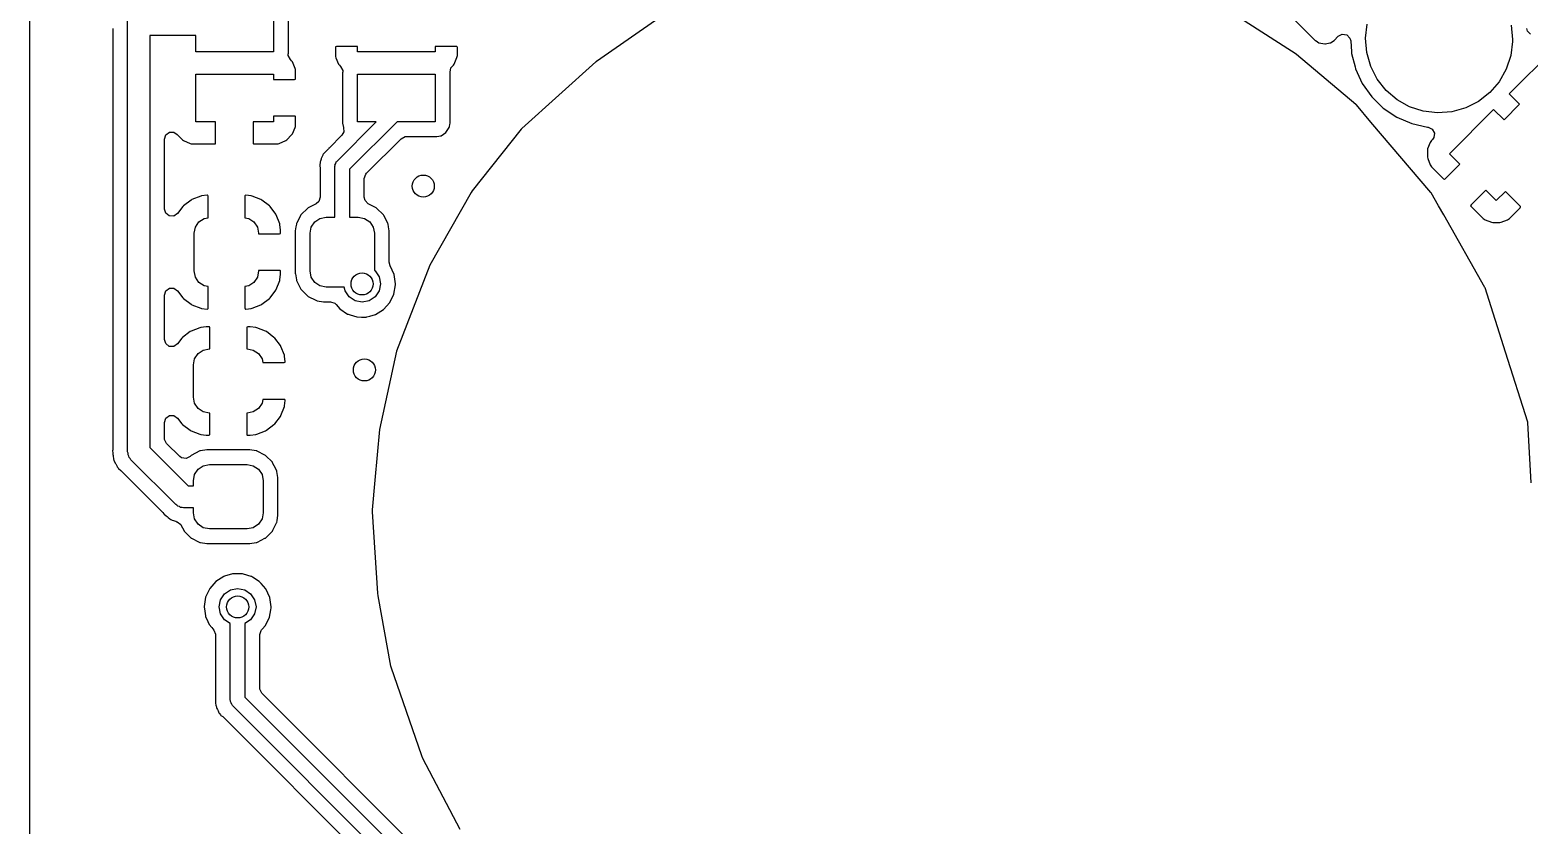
# Model space of a CAD drawing. Extents: x 0.04 to 2.01, y 0.04 to 5.04.
# Drawn here: x 0.037 to 0.841, y 1.382 to 1.808 of the extents above; entities that cross this region are included whole.
import ezdxf

# ---------------------------------------------------------------- set-up
doc = ezdxf.new("R2010")
doc.units = 0
doc.header["$MEASUREMENT"] = 0
doc.layers.add('BLACK', color=7, linetype='CONTINUOUS')

msp = doc.modelspace()

# ---------------------------------------------------------------- linework, layer by layer
at = {"layer": 'BLACK', "linetype": 'CONTINUOUS'}
for p, q in [((0.037421, 0.04722), (0.037421, 3.85916)), ((0.089715, 1.58206), (0.089715, 2.04206)), ((0.699603, 1.82862), (0.725757, 1.80247)), ((0.167874, 1.82185), (0.167874, 1.79626)), ((0.175768, 1.79548), (0.175768, 1.82263)), ((0.376482, 1.81596), (0.340723, 1.79113)), ((0.715516, 1.79512), (0.673779, 1.82195)), ((0.081821, 1.80888), (0.081821, 1.58394)), ((0.752668, 1.80358), (0.753525, 1.81122)), ((0.830655, 1.81068), (0.831405, 1.80303)), ((0.839371, 1.80747), (0.838963, 1.80889)), ((0.841075, 1.80577), (0.839371, 1.80747)), ((0.126142, 1.80515), (0.101526, 1.80515)), ((0.101526, 1.80515), (0.101526, 1.5845)), ((0.126142, 1.79626), (0.126142, 1.80515)), ((0.725757, 1.80247), (0.725916, 1.80236)), ((0.725916, 1.80236), (0.725916, 1.80236)), ((0.725916, 1.80236), (0.726165, 1.80219)), ((0.726165, 1.80219), (0.727709, 1.80116)), ((0.727709, 1.80116), (0.730789, 1.80055)), ((0.730789, 1.80055), (0.731166, 1.80062)), ((0.731166, 1.80062), (0.733493, 1.80109)), ((0.733493, 1.80109), (0.733869, 1.80116)), ((0.733869, 1.80116), (0.735821, 1.80247)), ((0.735821, 1.80247), (0.738074, 1.80472)), ((0.738074, 1.80472), (0.74022, 1.80581)), ((0.74022, 1.80581), (0.742599, 1.80544)), ((0.742599, 1.80544), (0.744303, 1.80373)), ((0.744303, 1.80373), (0.744719, 1.80222)), ((0.744719, 1.80222), (0.74511, 1.79626)), ((0.753311, 1.79592), (0.752668, 1.80358)), ((0.831389, 1.80193), (0.830426, 1.79431)), ((0.831405, 1.80303), (0.831389, 1.80193)), ((0.167874, 1.79626), (0.126142, 1.79626)), ((0.175732, 1.7953), (0.175768, 1.79548)), ((0.175762, 1.79432), (0.175732, 1.7953)), ((0.176857, 1.79217), (0.175762, 1.79432)), ((0.177522, 1.79151), (0.176857, 1.79217)), ((0.177923, 1.79093), (0.177522, 1.79151)), ((0.201063, 1.79905), (0.200945, 1.79889)), ((0.200945, 1.79889), (0.200945, 1.79462)), ((0.200945, 1.79462), (0.200959, 1.79439)), ((0.200959, 1.79439), (0.201033, 1.79377)), ((0.201033, 1.79377), (0.201186, 1.79321)), ((0.201562, 1.79921), (0.201063, 1.79905)), ((0.201186, 1.79321), (0.202707, 1.78978)), ((0.212756, 1.79921), (0.201562, 1.79921)), ((0.212756, 1.79626), (0.212756, 1.79921)), ((0.254488, 1.79626), (0.212756, 1.79626)), ((0.265975, 1.79921), (0.254488, 1.79921)), ((0.254488, 1.79921), (0.254488, 1.79626)), ((0.264548, 1.7898), (0.266063, 1.79323)), ((0.266137, 1.79909), (0.265975, 1.79921)), ((0.266063, 1.79323), (0.266215, 1.79379)), ((0.266299, 1.7986), (0.266137, 1.79909)), ((0.266215, 1.79379), (0.266286, 1.79439)), ((0.266286, 1.79439), (0.266299, 1.79462)), ((0.266299, 1.79462), (0.266299, 1.7986)), ((0.715622, 1.79506), (0.715516, 1.79512)), ((0.715516, 1.79512), (0.715516, 1.79512)), ((0.715718, 1.79497), (0.715622, 1.79506)), ((0.747499, 1.76816), (0.715718, 1.79497)), ((0.715718, 1.79497), (0.715718, 1.79497)), ((0.74511, 1.79626), (0.745153, 1.7956)), ((0.745153, 1.7956), (0.745197, 1.79543)), ((0.745197, 1.79543), (0.745197, 1.79543)), ((0.745197, 1.79543), (0.747029, 1.78822)), ((0.755429, 1.78854), (0.753311, 1.79592)), ((0.830426, 1.79431), (0.828001, 1.78702)), ((0.829617, 1.7738), (0.85328, 1.79746)), ((0.126142, 1.75886), (0.126142, 1.78445)), ((0.126142, 1.78445), (0.167874, 1.78445)), ((0.167874, 1.78445), (0.167874, 1.7815)), ((0.179444, 1.7875), (0.177923, 1.79093)), ((0.179597, 1.78694), (0.179444, 1.7875)), ((0.179671, 1.78632), (0.179597, 1.78694)), ((0.179685, 1.78609), (0.179671, 1.78632)), ((0.179685, 1.78182), (0.179685, 1.78609)), ((0.202707, 1.78978), (0.203108, 1.7892)), ((0.203108, 1.7892), (0.203773, 1.78854)), ((0.203773, 1.78854), (0.204868, 1.78639)), ((0.204898, 1.7854), (0.204862, 1.78523)), ((0.204862, 1.78523), (0.204862, 1.75808)), ((0.204868, 1.78639), (0.204898, 1.7854)), ((0.212756, 1.75886), (0.212756, 1.78445)), ((0.212756, 1.78445), (0.254488, 1.78445)), ((0.254488, 1.78445), (0.254488, 1.75886)), ((0.262347, 1.7854), (0.262862, 1.78775)), ((0.262382, 1.78523), (0.262347, 1.7854)), ((0.262382, 1.75808), (0.262382, 1.78523)), ((0.262862, 1.78775), (0.263467, 1.78853)), ((0.263467, 1.78853), (0.264148, 1.78922)), ((0.264148, 1.78922), (0.264548, 1.7898)), ((0.340531, 1.79097), (0.300885, 1.75529)), ((0.340622, 1.79106), (0.340531, 1.79097)), ((0.340531, 1.79097), (0.340531, 1.79097)), ((0.340723, 1.79113), (0.340622, 1.79106)), ((0.747029, 1.78822), (0.747291, 1.78719)), ((0.747291, 1.78719), (0.750928, 1.7793)), ((0.758941, 1.7817), (0.755429, 1.78854)), ((0.828001, 1.78702), (0.824206, 1.78034)), ((0.167874, 1.7815), (0.179068, 1.7815)), ((0.179068, 1.7815), (0.179567, 1.78166)), ((0.179567, 1.78166), (0.179685, 1.78182)), ((0.750928, 1.7793), (0.755941, 1.7722)), ((0.763714, 1.77568), (0.758941, 1.7817)), ((0.769566, 1.7707), (0.763714, 1.77568)), ((0.824206, 1.78034), (0.819185, 1.77452)), ((0.747622, 1.76806), (0.747499, 1.76816)), ((0.747499, 1.76816), (0.747499, 1.76816)), ((0.747726, 1.76793), (0.747622, 1.76806)), ((0.755543, 1.75875), (0.747726, 1.76793)), ((0.747726, 1.76793), (0.747726, 1.76793)), ((0.755941, 1.7722), (0.759194, 1.76903)), ((0.759194, 1.76903), (0.761394, 1.76689)), ((0.776273, 1.76695), (0.769566, 1.7707)), ((0.81313, 1.76979), (0.806272, 1.76632)), ((0.819185, 1.77452), (0.81313, 1.76979)), ((0.826833, 1.75988), (0.835185, 1.76823)), ((0.835185, 1.76823), (0.829617, 1.7738)), ((0.179361, 1.76181), (0.167874, 1.76181)), ((0.167874, 1.76181), (0.167874, 1.75886)), ((0.179523, 1.76169), (0.179361, 1.76181)), ((0.179685, 1.76119), (0.179523, 1.76169)), ((0.179685, 1.75722), (0.179685, 1.76119)), ((0.761394, 1.76689), (0.762163, 1.76614)), ((0.762163, 1.76614), (0.769386, 1.76132)), ((0.769386, 1.76132), (0.777367, 1.75789)), ((0.78358, 1.76458), (0.776273, 1.76695)), ((0.79121, 1.76367), (0.78358, 1.76458)), ((0.798871, 1.76426), (0.79121, 1.76367)), ((0.797602, 1.74178), (0.821265, 1.76545)), ((0.806272, 1.76632), (0.798871, 1.76426)), ((0.821265, 1.76545), (0.826833, 1.75988)), ((0.109419, 1.74954), (0.110164, 1.75183)), ((0.110164, 1.75183), (0.112112, 1.75325)), ((0.112112, 1.75325), (0.114521, 1.75325)), ((0.114521, 1.75325), (0.116189, 1.752)), ((0.116189, 1.752), (0.116239, 1.75205)), ((0.116239, 1.75205), (0.119099, 1.7492)), ((0.136713, 1.75886), (0.126142, 1.75886)), ((0.136713, 1.7471), (0.136713, 1.75886)), ((0.167874, 1.75886), (0.15685, 1.75886)), ((0.15685, 1.75886), (0.15685, 1.74766)), ((0.174934, 1.74921), (0.177534, 1.75182)), ((0.177534, 1.75182), (0.177934, 1.7524)), ((0.177934, 1.7524), (0.179449, 1.75583)), ((0.179449, 1.75583), (0.179601, 1.75639)), ((0.179601, 1.75639), (0.179672, 1.75699)), ((0.179672, 1.75699), (0.179685, 1.75722)), ((0.204501, 1.75166), (0.19775, 1.74491)), ((0.201842, 1.73784), (0.222857, 1.75886)), ((0.205535, 1.75351), (0.204501, 1.75166)), ((0.204862, 1.75808), (0.20532, 1.75578)), ((0.20532, 1.75578), (0.205361, 1.75572)), ((0.205361, 1.75572), (0.205535, 1.75351)), ((0.233993, 1.75886), (0.208563, 1.73343)), ((0.222857, 1.75886), (0.212756, 1.75886)), ((0.254488, 1.75886), (0.233993, 1.75886)), ((0.255266, 1.75096), (0.256438, 1.7512)), ((0.256438, 1.7512), (0.257192, 1.75135)), ((0.257192, 1.75135), (0.257568, 1.75142)), ((0.257192, 1.75135), (0.257192, 1.75135)), ((0.257568, 1.75142), (0.260179, 1.75317)), ((0.260179, 1.75317), (0.261924, 1.75578)), ((0.261924, 1.75578), (0.262022, 1.75627)), ((0.262022, 1.75627), (0.262245, 1.75739)), ((0.262245, 1.75739), (0.262382, 1.75808)), ((0.300521, 1.75493), (0.274223, 1.72181)), ((0.300622, 1.75506), (0.300521, 1.75493)), ((0.300885, 1.75529), (0.300622, 1.75506)), ((0.787622, 1.72106), (0.755543, 1.75875)), ((0.777367, 1.75789), (0.785839, 1.75597)), ((0.785839, 1.75597), (0.786018, 1.75596)), ((0.786018, 1.75596), (0.786187, 1.75594)), ((0.786187, 1.75594), (0.788361, 1.7549)), ((0.788361, 1.7549), (0.789511, 1.75279)), ((0.789511, 1.75279), (0.789196, 1.7504)), ((0.109419, 1.71212), (0.109419, 1.74954)), ((0.119099, 1.7492), (0.119682, 1.7488)), ((0.119682, 1.7488), (0.123109, 1.74728)), ((0.123109, 1.74728), (0.123669, 1.74713)), ((0.123669, 1.74713), (0.124275, 1.74706)), ((0.124275, 1.74706), (0.1245, 1.74705)), ((0.1245, 1.74705), (0.136548, 1.74705)), ((0.136548, 1.74705), (0.136713, 1.7471)), ((0.15685, 1.74766), (0.157013, 1.74717)), ((0.157013, 1.74717), (0.157175, 1.74705)), ((0.157175, 1.74705), (0.169513, 1.74705)), ((0.169513, 1.74705), (0.169744, 1.74706)), ((0.169744, 1.74706), (0.170368, 1.74714)), ((0.170368, 1.74714), (0.170926, 1.74729)), ((0.170926, 1.74729), (0.174351, 1.74881)), ((0.174351, 1.74881), (0.174934, 1.74921)), ((0.196025, 1.74319), (0.195482, 1.74265)), ((0.196126, 1.74329), (0.196025, 1.74319)), ((0.197205, 1.74446), (0.196126, 1.74329)), ((0.19745, 1.74472), (0.197205, 1.74446)), ((0.197627, 1.74481), (0.19745, 1.74472)), ((0.19775, 1.74491), (0.197627, 1.74481)), ((0.217598, 1.7313), (0.236121, 1.74982)), ((0.236121, 1.74982), (0.238267, 1.75092)), ((0.238267, 1.75092), (0.238877, 1.75096)), ((0.238877, 1.75096), (0.255266, 1.75096)), ((0.785917, 1.74431), (0.785788, 1.74361)), ((0.785788, 1.74361), (0.785791, 1.73993)), ((0.787263, 1.74781), (0.785917, 1.74431)), ((0.787549, 1.74831), (0.787263, 1.74781)), ((0.787938, 1.7488), (0.787549, 1.74831)), ((0.788091, 1.74898), (0.787938, 1.7488)), ((0.788435, 1.74932), (0.788091, 1.74898)), ((0.789196, 1.7504), (0.788435, 1.74932)), ((0.19269, 1.73601), (0.192605, 1.73565)), ((0.192605, 1.73565), (0.192714, 1.73484)), ((0.192795, 1.73691), (0.19269, 1.73601)), ((0.19282, 1.7374), (0.192795, 1.73715)), ((0.192795, 1.73715), (0.192795, 1.73691)), ((0.192973, 1.73778), (0.19282, 1.7374)), ((0.193208, 1.73837), (0.192973, 1.73778)), ((0.19338, 1.73892), (0.193208, 1.73837)), ((0.193434, 1.73914), (0.19338, 1.73892)), ((0.193622, 1.73994), (0.193434, 1.73914)), ((0.193826, 1.74023), (0.193622, 1.73994)), ((0.193879, 1.74031), (0.193826, 1.74023)), ((0.193826, 1.74023), (0.193826, 1.74023)), ((0.194285, 1.74107), (0.193879, 1.74031)), ((0.194319, 1.74116), (0.194285, 1.74107)), ((0.194453, 1.74149), (0.194319, 1.74116)), ((0.194319, 1.74116), (0.194319, 1.74116)), ((0.195247, 1.74235), (0.194453, 1.74149)), ((0.195382, 1.7425), (0.195247, 1.74235)), ((0.195482, 1.74265), (0.195382, 1.7425)), ((0.200689, 1.73506), (0.200787, 1.73536)), ((0.200737, 1.73567), (0.201156, 1.7365)), ((0.200787, 1.73536), (0.200737, 1.73567)), ((0.201156, 1.7365), (0.201441, 1.73737)), ((0.201441, 1.73737), (0.201698, 1.73756)), ((0.201698, 1.73756), (0.201842, 1.73784)), ((0.785791, 1.73993), (0.785922, 1.73924)), ((0.785922, 1.73924), (0.787274, 1.73574)), ((0.787274, 1.73574), (0.787561, 1.73524)), ((0.787561, 1.73524), (0.78794, 1.73476)), ((0.795048, 1.72809), (0.80317, 1.73622)), ((0.80317, 1.73622), (0.797602, 1.74178)), ((0.192714, 1.73484), (0.19276, 1.73451)), ((0.19276, 1.73451), (0.192795, 1.73398)), ((0.192795, 1.73398), (0.192795, 1.71842)), ((0.200689, 1.70776), (0.200689, 1.73506)), ((0.208563, 1.73343), (0.208563, 1.70776)), ((0.216457, 1.72854), (0.217201, 1.73084)), ((0.216457, 1.71842), (0.216457, 1.72854)), ((0.217201, 1.73084), (0.217598, 1.7313)), ((0.78794, 1.73476), (0.78809, 1.73459)), ((0.78809, 1.73459), (0.794382, 1.7283)), ((0.794382, 1.7283), (0.79485, 1.72806)), ((0.79485, 1.72806), (0.795048, 1.72809)), ((0.128856, 1.71907), (0.124133, 1.7172)), ((0.129337, 1.71919), (0.128856, 1.71907)), ((0.132302, 1.71955), (0.129337, 1.71919)), ((0.132458, 1.71956), (0.132302, 1.71955)), ((0.132613, 1.71945), (0.132458, 1.71956)), ((0.132776, 1.71895), (0.132613, 1.71945)), ((0.152579, 1.7194), (0.152461, 1.71924)), ((0.152461, 1.71924), (0.152461, 1.70751)), ((0.153007, 1.71954), (0.152579, 1.7194)), ((0.155899, 1.71919), (0.153007, 1.71954)), ((0.15638, 1.71907), (0.155899, 1.71919)), ((0.161103, 1.7172), (0.15638, 1.71907)), ((0.273622, 1.72106), (0.251622, 1.68206)), ((0.274223, 1.72181), (0.273622, 1.72106)), ((0.787713, 1.7209), (0.787622, 1.72106)), ((0.791682, 1.71391), (0.787713, 1.7209)), ((0.81709, 1.7223), (0.809174, 1.71438)), ((0.822657, 1.71673), (0.81709, 1.7223)), ((0.827529, 1.7216), (0.822657, 1.71673)), ((0.835651, 1.71348), (0.827529, 1.7216)), ((0.110116, 1.70989), (0.109419, 1.71212)), ((0.119268, 1.71351), (0.116421, 1.70976)), ((0.119641, 1.71388), (0.119268, 1.71351)), ((0.123674, 1.71694), (0.119641, 1.71388)), ((0.124133, 1.7172), (0.123674, 1.71694)), ((0.132776, 1.70751), (0.132776, 1.71895)), ((0.161562, 1.71694), (0.161103, 1.7172)), ((0.165596, 1.71388), (0.161562, 1.71694)), ((0.165968, 1.71351), (0.165596, 1.71388)), ((0.16903, 1.70948), (0.165968, 1.71351)), ((0.186191, 1.71266), (0.182494, 1.70897)), ((0.186464, 1.7128), (0.186191, 1.71266)), ((0.189292, 1.71424), (0.186464, 1.7128)), ((0.186464, 1.7128), (0.186464, 1.7128)), ((0.190667, 1.71494), (0.189292, 1.71424)), ((0.192051, 1.71613), (0.190667, 1.71494)), ((0.192795, 1.71842), (0.192051, 1.71613)), ((0.216881, 1.71665), (0.216457, 1.71842)), ((0.218585, 1.71494), (0.216881, 1.71665)), ((0.21996, 1.71424), (0.218585, 1.71494)), ((0.222788, 1.7128), (0.21996, 1.71424)), ((0.223061, 1.71266), (0.222788, 1.7128)), ((0.222788, 1.7128), (0.222788, 1.7128)), ((0.226758, 1.70897), (0.223061, 1.71266)), ((0.794499, 1.70896), (0.791682, 1.71391)), ((0.809174, 1.71438), (0.808936, 1.71391)), ((0.808936, 1.71391), (0.808967, 1.71372)), ((0.808967, 1.71372), (0.815465, 1.70722)), ((0.829848, 1.70722), (0.835444, 1.71281)), ((0.835444, 1.71281), (0.835683, 1.71328)), ((0.835683, 1.71328), (0.835651, 1.71348)), ((0.112035, 1.70843), (0.110116, 1.70989)), ((0.114443, 1.70838), (0.112035, 1.70843)), ((0.116421, 1.70976), (0.114443, 1.70838)), ((0.126049, 1.70244), (0.127916, 1.70523)), ((0.127916, 1.70523), (0.13071, 1.7071)), ((0.13071, 1.7071), (0.132776, 1.70751)), ((0.152461, 1.70751), (0.154526, 1.7071)), ((0.154526, 1.7071), (0.15732, 1.70523)), ((0.15732, 1.70523), (0.159187, 1.70244)), ((0.169288, 1.70902), (0.16903, 1.70948)), ((0.171158, 1.70429), (0.169288, 1.70902)), ((0.171281, 1.70381), (0.171158, 1.70429)), ((0.171639, 1.70085), (0.171281, 1.70381)), ((0.180072, 1.704), (0.179838, 1.70253)), ((0.18012, 1.70431), (0.180072, 1.704)), ((0.180072, 1.704), (0.180072, 1.704)), ((0.180272, 1.70461), (0.18012, 1.70431)), ((0.182355, 1.70869), (0.180272, 1.70461)), ((0.182494, 1.70897), (0.182355, 1.70869)), ((0.182355, 1.70869), (0.182355, 1.70869)), ((0.188057, 1.70244), (0.189924, 1.70523)), ((0.189924, 1.70523), (0.192718, 1.7071)), ((0.192718, 1.7071), (0.196014, 1.70776)), ((0.196014, 1.70776), (0.200689, 1.70776)), ((0.208563, 1.70776), (0.213238, 1.70776)), ((0.213238, 1.70776), (0.216534, 1.7071)), ((0.216534, 1.7071), (0.219328, 1.70523)), ((0.219328, 1.70523), (0.221195, 1.70244)), ((0.226897, 1.70869), (0.226758, 1.70897)), ((0.22898, 1.70461), (0.226897, 1.70869)), ((0.226897, 1.70869), (0.226897, 1.70869)), ((0.229132, 1.70431), (0.22898, 1.70461)), ((0.22918, 1.704), (0.229132, 1.70431)), ((0.229414, 1.70253), (0.22918, 1.704)), ((0.22918, 1.704), (0.22918, 1.704)), ((0.816622, 1.67006), (0.794499, 1.70896)), ((0.815465, 1.70722), (0.815637, 1.70707)), ((0.815637, 1.70707), (0.816131, 1.70668)), ((0.816131, 1.70668), (0.816634, 1.70639)), ((0.816634, 1.70639), (0.820132, 1.70504)), ((0.820132, 1.70504), (0.820827, 1.70492)), ((0.820827, 1.70492), (0.824508, 1.70492)), ((0.824508, 1.70492), (0.825203, 1.70505)), ((0.825203, 1.70505), (0.828698, 1.7064)), ((0.828698, 1.7064), (0.829201, 1.70669)), ((0.829201, 1.70669), (0.829679, 1.70707)), ((0.829679, 1.70707), (0.829848, 1.70722)), ((0.125394, 1.69914), (0.126049, 1.70244)), ((0.125394, 1.67897), (0.125394, 1.69914)), ((0.159187, 1.70244), (0.159843, 1.69914)), ((0.159843, 1.69914), (0.159843, 1.6989)), ((0.159843, 1.6989), (0.171036, 1.6989)), ((0.171036, 1.6989), (0.171536, 1.69906)), ((0.171536, 1.69906), (0.171654, 1.69922)), ((0.171654, 1.70061), (0.171639, 1.70085)), ((0.171654, 1.69922), (0.171654, 1.70061)), ((0.179838, 1.70253), (0.179508, 1.70044)), ((0.179508, 1.70044), (0.179508, 1.67767)), ((0.187402, 1.69914), (0.188057, 1.70244)), ((0.187402, 1.67897), (0.187402, 1.69914)), ((0.221195, 1.70244), (0.22185, 1.69914)), ((0.22185, 1.69914), (0.22185, 1.67925)), ((0.229744, 1.70044), (0.229414, 1.70253)), ((0.229744, 1.68372), (0.229744, 1.70044)), ((0.126049, 1.67567), (0.125394, 1.67897)), ((0.159843, 1.67897), (0.159187, 1.67567)), ((0.171329, 1.67921), (0.159843, 1.67921)), ((0.159843, 1.67921), (0.159843, 1.67897)), ((0.171491, 1.67909), (0.171329, 1.67921)), ((0.171654, 1.6786), (0.171491, 1.67909)), ((0.188057, 1.67567), (0.187402, 1.67897)), ((0.22185, 1.67925), (0.222216, 1.67901)), ((0.222216, 1.67901), (0.224349, 1.67581)), ((0.230325, 1.68173), (0.229744, 1.68372)), ((0.230351, 1.6817), (0.230325, 1.68173)), ((0.232454, 1.67708), (0.230351, 1.6817)), ((0.251622, 1.68206), (0.233622, 1.63606)), ((0.127916, 1.67288), (0.126049, 1.67567)), ((0.13071, 1.67101), (0.127916, 1.67288)), ((0.132776, 1.6706), (0.13071, 1.67101)), ((0.154526, 1.67101), (0.152461, 1.6706)), ((0.15732, 1.67288), (0.154526, 1.67101)), ((0.159187, 1.67567), (0.15732, 1.67288)), ((0.169288, 1.66909), (0.171158, 1.67382)), ((0.171158, 1.67382), (0.171281, 1.6743)), ((0.171281, 1.6743), (0.171639, 1.67726)), ((0.171639, 1.67726), (0.171654, 1.6775)), ((0.171654, 1.6775), (0.171654, 1.6786)), ((0.179508, 1.67767), (0.179532, 1.67752)), ((0.179532, 1.67752), (0.18006, 1.67418)), ((0.179532, 1.67752), (0.179532, 1.67752)), ((0.18006, 1.67418), (0.18012, 1.6738)), ((0.18012, 1.6738), (0.180259, 1.67353)), ((0.180259, 1.67353), (0.180259, 1.67353)), ((0.180259, 1.67353), (0.182128, 1.66986)), ((0.189924, 1.67288), (0.188057, 1.67567)), ((0.192718, 1.67101), (0.189924, 1.67288)), ((0.196014, 1.67035), (0.192718, 1.67101)), ((0.224349, 1.67581), (0.225098, 1.67205)), ((0.225098, 1.67205), (0.224349, 1.66828)), ((0.232326, 1.6666), (0.233169, 1.67161)), ((0.233175, 1.67205), (0.232454, 1.67708)), ((0.233169, 1.67161), (0.233175, 1.67205)), ((0.109419, 1.66599), (0.110164, 1.66829)), ((0.109419, 1.64227), (0.109419, 1.66599)), ((0.110164, 1.66829), (0.112112, 1.6697)), ((0.112112, 1.6697), (0.114521, 1.6697)), ((0.114521, 1.6697), (0.116421, 1.66835)), ((0.116421, 1.66835), (0.119268, 1.6646)), ((0.119268, 1.6646), (0.119641, 1.66423)), ((0.119641, 1.66423), (0.123674, 1.66117)), ((0.132776, 1.65887), (0.132776, 1.6706)), ((0.152461, 1.6706), (0.152461, 1.65916)), ((0.161562, 1.66117), (0.165596, 1.66423)), ((0.165596, 1.66423), (0.165968, 1.6646)), ((0.165968, 1.6646), (0.16903, 1.66863)), ((0.16903, 1.66863), (0.169288, 1.66909)), ((0.182128, 1.66986), (0.182494, 1.66914)), ((0.182494, 1.66914), (0.186191, 1.66545)), ((0.186191, 1.66545), (0.186464, 1.66531)), ((0.186464, 1.66531), (0.186464, 1.66531)), ((0.186464, 1.66531), (0.190442, 1.66328)), ((0.190442, 1.66328), (0.19085, 1.66307)), ((0.19085, 1.66307), (0.191152, 1.66302)), ((0.191152, 1.66302), (0.191153, 1.66302)), ((0.191153, 1.66302), (0.194563, 1.66248)), ((0.20575, 1.67035), (0.196014, 1.67035)), ((0.206163, 1.66828), (0.20575, 1.67035)), ((0.208296, 1.66509), (0.206163, 1.66828)), ((0.211489, 1.66295), (0.208296, 1.66509)), ((0.215256, 1.6622), (0.211489, 1.66295)), ((0.219022, 1.66295), (0.215256, 1.6622)), ((0.222216, 1.66509), (0.219022, 1.66295)), ((0.224349, 1.66828), (0.222216, 1.66509)), ((0.230111, 1.66203), (0.232326, 1.6666)), ((0.816684, 1.66986), (0.816622, 1.67006)), ((0.827663, 1.63549), (0.816684, 1.66986)), ((0.816684, 1.66986), (0.816684, 1.66986)), ((0.123674, 1.66117), (0.124133, 1.66091)), ((0.124133, 1.66091), (0.128856, 1.65904)), ((0.128856, 1.65904), (0.129337, 1.65892)), ((0.129337, 1.65892), (0.132229, 1.65857)), ((0.132229, 1.65857), (0.132658, 1.65871)), ((0.132658, 1.65871), (0.132776, 1.65887)), ((0.152461, 1.65916), (0.152623, 1.65866)), ((0.152623, 1.65866), (0.152779, 1.65855)), ((0.152779, 1.65855), (0.152934, 1.65856)), ((0.152934, 1.65856), (0.155899, 1.65892)), ((0.155899, 1.65892), (0.15638, 1.65904)), ((0.15638, 1.65904), (0.161103, 1.66091)), ((0.161103, 1.66091), (0.161562, 1.66117)), ((0.194563, 1.66248), (0.194563, 1.66248)), ((0.194563, 1.66248), (0.194715, 1.66246)), ((0.194715, 1.66246), (0.198327, 1.66246)), ((0.198327, 1.66246), (0.200618, 1.66172)), ((0.200618, 1.66172), (0.201311, 1.66107)), ((0.201311, 1.66107), (0.203313, 1.65869)), ((0.203313, 1.65869), (0.207542, 1.65587)), ((0.207542, 1.65587), (0.207807, 1.65579)), ((0.207807, 1.65579), (0.207807, 1.65579)), ((0.207807, 1.65579), (0.20885, 1.65547)), ((0.20885, 1.65547), (0.212391, 1.65436)), ((0.219383, 1.65479), (0.222372, 1.6556)), ((0.222372, 1.6556), (0.226702, 1.65826)), ((0.226702, 1.65826), (0.22695, 1.65854)), ((0.22695, 1.65854), (0.229925, 1.66182)), ((0.229925, 1.66182), (0.230111, 1.66203)), ((0.229925, 1.66182), (0.229925, 1.66182)), ((0.128383, 1.6486), (0.12366, 1.64673)), ((0.128864, 1.64872), (0.128383, 1.6486)), ((0.13183, 1.64908), (0.128864, 1.64872)), ((0.132065, 1.64909), (0.13183, 1.64908)), ((0.133455, 1.64909), (0.132065, 1.64909)), ((0.133617, 1.64898), (0.133455, 1.64909)), ((0.13378, 1.64848), (0.133617, 1.64898)), ((0.13378, 1.63728), (0.13378, 1.64848)), ((0.153582, 1.64893), (0.153465, 1.64877)), ((0.153465, 1.64877), (0.153465, 1.63728)), ((0.154082, 1.64909), (0.153582, 1.64893)), ((0.15518, 1.64909), (0.154082, 1.64909)), ((0.155414, 1.64908), (0.15518, 1.64909)), ((0.15838, 1.64872), (0.155414, 1.64908)), ((0.158861, 1.6486), (0.15838, 1.64872)), ((0.163584, 1.64673), (0.158861, 1.6486)), ((0.212391, 1.65436), (0.214931, 1.65431)), ((0.214931, 1.65431), (0.217193, 1.65427)), ((0.217193, 1.65427), (0.217193, 1.65427)), ((0.217193, 1.65427), (0.217471, 1.65427)), ((0.217471, 1.65427), (0.217739, 1.65434)), ((0.217739, 1.65434), (0.219383, 1.65479)), ((0.217739, 1.65434), (0.217739, 1.65434)), ((0.110116, 1.64004), (0.109419, 1.64227)), ((0.112035, 1.63858), (0.110116, 1.64004)), ((0.116422, 1.63991), (0.114443, 1.63853)), ((0.118796, 1.64304), (0.116422, 1.63991)), ((0.119168, 1.64341), (0.118796, 1.64304)), ((0.123202, 1.64647), (0.119168, 1.64341)), ((0.12366, 1.64673), (0.123202, 1.64647)), ((0.164042, 1.64647), (0.163584, 1.64673)), ((0.168076, 1.64341), (0.164042, 1.64647)), ((0.168449, 1.64304), (0.168076, 1.64341)), ((0.17151, 1.639), (0.168449, 1.64304)), ((0.171769, 1.63854), (0.17151, 1.639)), ((0.114443, 1.63853), (0.112035, 1.63858)), ((0.124921, 1.62867), (0.125577, 1.63197)), ((0.125577, 1.63197), (0.127444, 1.63476)), ((0.127444, 1.63476), (0.130238, 1.63663)), ((0.130238, 1.63663), (0.133533, 1.63728)), ((0.133533, 1.63728), (0.13378, 1.63728)), ((0.153465, 1.63728), (0.153711, 1.63728)), ((0.153711, 1.63728), (0.157006, 1.63663)), ((0.157006, 1.63663), (0.1598, 1.63476)), ((0.1598, 1.63476), (0.161667, 1.63197)), ((0.161667, 1.63197), (0.162078, 1.6299)), ((0.173639, 1.63382), (0.171769, 1.63854)), ((0.173761, 1.63334), (0.173639, 1.63382)), ((0.17412, 1.63037), (0.173761, 1.63334)), ((0.233622, 1.63606), (0.224622, 1.59406)), ((0.839622, 1.59806), (0.827663, 1.63549)), ((0.124921, 1.61145), (0.124921, 1.62867)), ((0.162078, 1.6299), (0.173516, 1.6299)), ((0.173516, 1.6299), (0.174016, 1.63006)), ((0.174016, 1.63006), (0.174129, 1.63022)), ((0.174129, 1.63022), (0.17412, 1.63037)), ((0.125577, 1.60815), (0.124921, 1.61145)), ((0.127444, 1.60536), (0.125577, 1.60815)), ((0.161667, 1.60815), (0.1598, 1.60536)), ((0.162078, 1.61022), (0.161667, 1.60815)), ((0.173809, 1.61022), (0.162078, 1.61022)), ((0.173639, 1.6063), (0.173761, 1.60678)), ((0.173761, 1.60678), (0.174111, 1.60967)), ((0.173972, 1.6101), (0.173809, 1.61022)), ((0.174111, 1.60967), (0.173972, 1.6101)), ((0.109419, 1.59785), (0.110164, 1.60014)), ((0.110164, 1.60014), (0.112112, 1.60156)), ((0.112112, 1.60156), (0.114521, 1.60156)), ((0.114521, 1.60156), (0.116422, 1.60021)), ((0.116422, 1.60021), (0.118796, 1.59708)), ((0.130238, 1.60349), (0.127444, 1.60536)), ((0.133533, 1.60283), (0.130238, 1.60349)), ((0.13378, 1.60283), (0.133533, 1.60283)), ((0.13378, 1.59135), (0.13378, 1.60283)), ((0.153711, 1.60283), (0.153465, 1.60283)), ((0.153465, 1.60283), (0.153465, 1.59164)), ((0.157006, 1.60349), (0.153711, 1.60283)), ((0.1598, 1.60536), (0.157006, 1.60349)), ((0.168449, 1.59708), (0.17151, 1.60112)), ((0.17151, 1.60112), (0.171769, 1.60157)), ((0.171769, 1.60157), (0.173639, 1.6063)), ((0.109419, 1.58939), (0.109419, 1.59785)), ((0.118796, 1.59708), (0.119168, 1.59671)), ((0.119168, 1.59671), (0.123202, 1.59365)), ((0.123202, 1.59365), (0.12366, 1.59339)), ((0.12366, 1.59339), (0.128383, 1.59152)), ((0.128383, 1.59152), (0.128865, 1.5914)), ((0.128865, 1.5914), (0.13183, 1.59104)), ((0.13183, 1.59104), (0.132064, 1.59102)), ((0.132064, 1.59102), (0.133162, 1.59102)), ((0.133162, 1.59102), (0.133662, 1.59119)), ((0.133662, 1.59119), (0.13378, 1.59135)), ((0.153465, 1.59164), (0.153627, 1.59114)), ((0.153627, 1.59114), (0.153789, 1.59102)), ((0.153789, 1.59102), (0.15518, 1.59102)), ((0.15518, 1.59102), (0.155414, 1.59104)), ((0.155414, 1.59104), (0.15838, 1.5914)), ((0.15838, 1.5914), (0.158861, 1.59152)), ((0.158861, 1.59152), (0.163584, 1.59339)), ((0.163584, 1.59339), (0.164042, 1.59365)), ((0.164042, 1.59365), (0.168076, 1.59671)), ((0.168076, 1.59671), (0.168449, 1.59708)), ((0.224622, 1.59406), (0.222158, 1.56695)), ((0.839635, 1.5978), (0.839622, 1.59806)), ((0.841273, 1.56558), (0.839635, 1.5978)), ((0.839635, 1.5978), (0.839635, 1.5978)), ((0.081734, 1.58312), (0.081646, 1.58272)), ((0.081646, 1.58272), (0.081777, 1.58161)), ((0.081821, 1.58394), (0.081734, 1.58312)), ((0.101526, 1.5845), (0.122072, 1.56396)), ((0.109467, 1.58878), (0.109419, 1.58939)), ((0.110561, 1.58663), (0.109467, 1.58878)), ((0.117604, 1.57959), (0.110561, 1.58663)), ((0.128369, 1.58256), (0.123711, 1.58018)), ((0.128672, 1.58261), (0.128369, 1.58256)), ((0.132083, 1.58315), (0.128672, 1.58261)), ((0.128672, 1.58261), (0.128672, 1.58261)), ((0.132234, 1.58317), (0.132083, 1.58315)), ((0.132083, 1.58315), (0.132083, 1.58315)), ((0.15501, 1.58317), (0.132234, 1.58317)), ((0.155161, 1.58315), (0.15501, 1.58317)), ((0.158572, 1.58261), (0.155161, 1.58315)), ((0.155161, 1.58315), (0.155161, 1.58315)), ((0.158875, 1.58256), (0.158572, 1.58261)), ((0.158572, 1.58261), (0.158572, 1.58261)), ((0.159148, 1.58242), (0.158875, 1.58256)), ((0.081777, 1.58161), (0.081794, 1.58146)), ((0.081794, 1.58146), (0.081808, 1.58123)), ((0.081808, 1.58123), (0.081808, 1.58123)), ((0.081808, 1.58123), (0.081821, 1.58107)), ((0.081821, 1.58107), (0.081821, 1.58091)), ((0.081821, 1.58091), (0.081847, 1.58075)), ((0.081847, 1.58075), (0.081847, 1.58075)), ((0.081847, 1.58075), (0.081939, 1.5802)), ((0.081939, 1.5802), (0.081965, 1.58002)), ((0.081965, 1.58002), (0.082186, 1.57815)), ((0.082186, 1.57815), (0.082318, 1.57788)), ((0.082318, 1.57788), (0.082334, 1.57783)), ((0.082334, 1.57783), (0.082384, 1.57753)), ((0.082384, 1.57753), (0.083278, 1.57587)), ((0.083278, 1.57587), (0.08336, 1.57571)), ((0.08336, 1.57571), (0.084068, 1.57423)), ((0.089916, 1.58131), (0.089715, 1.58206)), ((0.089916, 1.58053), (0.089916, 1.58131)), ((0.090304, 1.57986), (0.089916, 1.58053)), ((0.090506, 1.5791), (0.090304, 1.57986)), ((0.091055, 1.57855), (0.090506, 1.5791)), ((0.091444, 1.57788), (0.091055, 1.57855)), ((0.11545, 1.55388), (0.091444, 1.57788)), ((0.11859, 1.57887), (0.117604, 1.57959)), ((0.120969, 1.57849), (0.11859, 1.57887)), ((0.123116, 1.57959), (0.120969, 1.57849)), ((0.123711, 1.58018), (0.123116, 1.57959)), ((0.127444, 1.57275), (0.130238, 1.57462)), ((0.130238, 1.57462), (0.133533, 1.57528)), ((0.133533, 1.57528), (0.153711, 1.57528)), ((0.153711, 1.57528), (0.157006, 1.57462)), ((0.157006, 1.57462), (0.1598, 1.57275)), ((0.16326, 1.58032), (0.159148, 1.58242)), ((0.159148, 1.58242), (0.159148, 1.58242)), ((0.163534, 1.58018), (0.16326, 1.58032)), ((0.16326, 1.58032), (0.16326, 1.58032)), ((0.167231, 1.57649), (0.163534, 1.58018)), ((0.16737, 1.57621), (0.167231, 1.57649)), ((0.168994, 1.57303), (0.16737, 1.57621)), ((0.16737, 1.57621), (0.16737, 1.57621)), ((0.084068, 1.57423), (0.084068, 1.57423)), ((0.084068, 1.57423), (0.084174, 1.57401)), ((0.084174, 1.57401), (0.084305, 1.57386)), ((0.084305, 1.57386), (0.084364, 1.5738)), ((0.084364, 1.5738), (0.084411, 1.57375)), ((0.084411, 1.57375), (0.084445, 1.57371)), ((0.084445, 1.57371), (0.084566, 1.57348)), ((0.084566, 1.57348), (0.084802, 1.57326)), ((0.084802, 1.57326), (0.084802, 1.57326)), ((0.084802, 1.57326), (0.086014, 1.57214)), ((0.086014, 1.57214), (0.086125, 1.57204)), ((0.086125, 1.57204), (0.108534, 1.54963)), ((0.124921, 1.56666), (0.125577, 1.56996)), ((0.124921, 1.56396), (0.124921, 1.56666)), ((0.125577, 1.56996), (0.127444, 1.57275)), ((0.1598, 1.57275), (0.161667, 1.56996)), ((0.161667, 1.56996), (0.162323, 1.56666)), ((0.162323, 1.56666), (0.162323, 1.54944)), ((0.169604, 1.57183), (0.168994, 1.57303)), ((0.169652, 1.57152), (0.169604, 1.57183)), ((0.17014, 1.56845), (0.169652, 1.57152)), ((0.169652, 1.57152), (0.169652, 1.57152)), ((0.170217, 1.56796), (0.17014, 1.56845)), ((0.170217, 1.54814), (0.170217, 1.56796)), ((0.222158, 1.56695), (0.220711, 1.55103)), ((0.122072, 1.56396), (0.124921, 1.56396)), ((0.116123, 1.55349), (0.11545, 1.55388)), ((0.116673, 1.55294), (0.116123, 1.55349)), ((0.117424, 1.55274), (0.116673, 1.55294)), ((0.118098, 1.55235), (0.117424, 1.55274)), ((0.118875, 1.55235), (0.118098, 1.55235)), ((0.119626, 1.55215), (0.118875, 1.55235)), ((0.124921, 1.55215), (0.119626, 1.55215)), ((0.124921, 1.54944), (0.124921, 1.55215)), ((0.220711, 1.55103), (0.220622, 1.55006)), ((0.108534, 1.54963), (0.109052, 1.54899)), ((0.109052, 1.54899), (0.109104, 1.54891)), ((0.109104, 1.54891), (0.109104, 1.54891)), ((0.109104, 1.54891), (0.109279, 1.54864)), ((0.109279, 1.54864), (0.110269, 1.54785)), ((0.110269, 1.54785), (0.110443, 1.5477)), ((0.110443, 1.5477), (0.110443, 1.5477)), ((0.110443, 1.5477), (0.110566, 1.5476)), ((0.110566, 1.5476), (0.110679, 1.54748)), ((0.110679, 1.54748), (0.110809, 1.54739)), ((0.110809, 1.54739), (0.11081, 1.54739)), ((0.11081, 1.54739), (0.111264, 1.54707)), ((0.111264, 1.54707), (0.11141, 1.54696)), ((0.11141, 1.54696), (0.112352, 1.54621)), ((0.112352, 1.54621), (0.112886, 1.54579)), ((0.112886, 1.54579), (0.113174, 1.54569)), ((0.113174, 1.54569), (0.113223, 1.54567)), ((0.113223, 1.54567), (0.113471, 1.54549)), ((0.113471, 1.54549), (0.11424, 1.54526)), ((0.11424, 1.54526), (0.115272, 1.54495)), ((0.115272, 1.54495), (0.115447, 1.54489)), ((0.115447, 1.54489), (0.116012, 1.54469)), ((0.116012, 1.54469), (0.116262, 1.54461)), ((0.116262, 1.54461), (0.118177, 1.54314)), ((0.118177, 1.54314), (0.118443, 1.5427)), ((0.118443, 1.5427), (0.119748, 1.54014)), ((0.125577, 1.54614), (0.124921, 1.54944)), ((0.127444, 1.54335), (0.125577, 1.54614)), ((0.130238, 1.54148), (0.127444, 1.54335)), ((0.1598, 1.54335), (0.157006, 1.54148)), ((0.161667, 1.54614), (0.1598, 1.54335)), ((0.162323, 1.54944), (0.161667, 1.54614)), ((0.167496, 1.54014), (0.169465, 1.544)), ((0.169465, 1.544), (0.169604, 1.54427)), ((0.169465, 1.544), (0.169465, 1.544)), ((0.169604, 1.54427), (0.169782, 1.5454)), ((0.169782, 1.5454), (0.170193, 1.54799)), ((0.170193, 1.54799), (0.170217, 1.54814)), ((0.170193, 1.54799), (0.170193, 1.54799)), ((0.220622, 1.55006), (0.220632, 1.5499)), ((0.220632, 1.5499), (0.220632, 1.5499)), ((0.220632, 1.5499), (0.223534, 1.50638)), ((0.119748, 1.54014), (0.120013, 1.53962)), ((0.120013, 1.53962), (0.123711, 1.53592)), ((0.123711, 1.53592), (0.123984, 1.53578)), ((0.123984, 1.53578), (0.123984, 1.53578)), ((0.123984, 1.53578), (0.128034, 1.53372)), ((0.133533, 1.54083), (0.130238, 1.54148)), ((0.153711, 1.54083), (0.133533, 1.54083)), ((0.157006, 1.54148), (0.153711, 1.54083)), ((0.15921, 1.53372), (0.16326, 1.53578)), ((0.16326, 1.53578), (0.163534, 1.53592)), ((0.16326, 1.53578), (0.16326, 1.53578)), ((0.163534, 1.53592), (0.167231, 1.53962)), ((0.167231, 1.53962), (0.167496, 1.54014)), ((0.128034, 1.53372), (0.128369, 1.53355)), ((0.128369, 1.53355), (0.128672, 1.5335)), ((0.128672, 1.5335), (0.128672, 1.5335)), ((0.128672, 1.5335), (0.132083, 1.53296)), ((0.132083, 1.53296), (0.132083, 1.53296)), ((0.132083, 1.53296), (0.132234, 1.53293)), ((0.132234, 1.53293), (0.15501, 1.53293)), ((0.15501, 1.53293), (0.155161, 1.53296)), ((0.155161, 1.53296), (0.158572, 1.5335)), ((0.155161, 1.53296), (0.155161, 1.53296)), ((0.158572, 1.5335), (0.158875, 1.53355)), ((0.158572, 1.5335), (0.158572, 1.5335)), ((0.158875, 1.53355), (0.15921, 1.53372)), ((0.137009, 1.5127), (0.133646, 1.50889)), ((0.141305, 1.51541), (0.137009, 1.5127)), ((0.141572, 1.51549), (0.141305, 1.51541)), ((0.145923, 1.51673), (0.141572, 1.51549)), ((0.141572, 1.51549), (0.141572, 1.51549)), ((0.14619, 1.51681), (0.145923, 1.51673)), ((0.145923, 1.51673), (0.145923, 1.51673)), ((0.146468, 1.51681), (0.14619, 1.51681)), ((0.148254, 1.5168), (0.146468, 1.51681)), ((0.151271, 1.51678), (0.148254, 1.5168)), ((0.154031, 1.51595), (0.151271, 1.51678)), ((0.155872, 1.5154), (0.154031, 1.51595)), ((0.156138, 1.51532), (0.155872, 1.5154)), ((0.155872, 1.5154), (0.155872, 1.5154)), ((0.156653, 1.51499), (0.156138, 1.51532)), ((0.160168, 1.51271), (0.156653, 1.51499)), ((0.160401, 1.51256), (0.160168, 1.51271)), ((0.160168, 1.51271), (0.160168, 1.51271)), ((0.160583, 1.51235), (0.160401, 1.51256)), ((0.161202, 1.51163), (0.160583, 1.51235)), ((0.160583, 1.51235), (0.160583, 1.51235)), ((0.163718, 1.50871), (0.161202, 1.51163)), ((0.131486, 1.50429), (0.130705, 1.49927)), ((0.133646, 1.50889), (0.131486, 1.50429)), ((0.13878, 1.49906), (0.139529, 1.50282)), ((0.139529, 1.50282), (0.141662, 1.50601)), ((0.141662, 1.50601), (0.144855, 1.50815)), ((0.144855, 1.50815), (0.148622, 1.5089)), ((0.148622, 1.5089), (0.152389, 1.50815)), ((0.152389, 1.50815), (0.155582, 1.50601)), ((0.155582, 1.50601), (0.157715, 1.50282)), ((0.157715, 1.50282), (0.158465, 1.49906)), ((0.163833, 1.50846), (0.163718, 1.50871)), ((0.164769, 1.5064), (0.163833, 1.50846)), ((0.163833, 1.50846), (0.163833, 1.50846)), ((0.16582, 1.50408), (0.164769, 1.5064)), ((0.166541, 1.49906), (0.16582, 1.50408)), ((0.223534, 1.50638), (0.223622, 1.50506)), ((0.223622, 1.50506), (0.223642, 1.50494)), ((0.223642, 1.50494), (0.230568, 1.46735)), ((0.130705, 1.49927), (0.130741, 1.499)), ((0.130741, 1.499), (0.130741, 1.499)), ((0.130741, 1.499), (0.130877, 1.49796)), ((0.130877, 1.49796), (0.131364, 1.49424)), ((0.131364, 1.49424), (0.131475, 1.49398)), ((0.139529, 1.49529), (0.13878, 1.49906)), ((0.141662, 1.4921), (0.139529, 1.49529)), ((0.157715, 1.49529), (0.155582, 1.4921)), ((0.158465, 1.49906), (0.157715, 1.49529)), ((0.165692, 1.49361), (0.166352, 1.49753)), ((0.166352, 1.49753), (0.16651, 1.49847)), ((0.16651, 1.49847), (0.166535, 1.49862)), ((0.16651, 1.49847), (0.16651, 1.49847)), ((0.166535, 1.49862), (0.166541, 1.49906)), ((0.131475, 1.49398), (0.131475, 1.49398)), ((0.131475, 1.49398), (0.132686, 1.49123)), ((0.132686, 1.49123), (0.13341, 1.48959)), ((0.13341, 1.48959), (0.134734, 1.48801)), ((0.134734, 1.48801), (0.135877, 1.48665)), ((0.135877, 1.48665), (0.136782, 1.48442)), ((0.144685, 1.49008), (0.141662, 1.4921)), ((0.144685, 1.44906), (0.144685, 1.49008)), ((0.155582, 1.4921), (0.152559, 1.49008)), ((0.152559, 1.49008), (0.152559, 1.45069)), ((0.160453, 1.48419), (0.161197, 1.48648)), ((0.161197, 1.48648), (0.161461, 1.48681)), ((0.161461, 1.48681), (0.161764, 1.48714)), ((0.161764, 1.48714), (0.163477, 1.48904)), ((0.163477, 1.48904), (0.165692, 1.49361)), ((0.136782, 1.48442), (0.136791, 1.48414)), ((0.136791, 1.48414), (0.136791, 1.45116)), ((0.160453, 1.45557), (0.160453, 1.48419)), ((0.230568, 1.46735), (0.230622, 1.46706)), ((0.230622, 1.46706), (0.230671, 1.46692)), ((0.230671, 1.46692), (0.230671, 1.46692)), ((0.230671, 1.46692), (0.24713, 1.41947)), ((0.160501, 1.45496), (0.160453, 1.45557)), ((0.161594, 1.45281), (0.160501, 1.45496)), ((0.136779, 1.451), (0.136716, 1.45081)), ((0.136716, 1.45081), (0.136762, 1.44958)), ((0.136762, 1.44958), (0.136789, 1.44887)), ((0.136791, 1.45116), (0.136779, 1.451)), ((0.136789, 1.44887), (0.136791, 1.44872)), ((0.136791, 1.44872), (0.136791, 1.44795)), ((0.136791, 1.44795), (0.136824, 1.44778)), ((0.136824, 1.44778), (0.136837, 1.44758)), ((0.136837, 1.44758), (0.136881, 1.44641)), ((0.136881, 1.44641), (0.137023, 1.44608)), ((0.137023, 1.44608), (0.137023, 1.44608)), ((0.137023, 1.44608), (0.13706, 1.44599)), ((0.13706, 1.44599), (0.13731, 1.44517)), ((0.144783, 1.44875), (0.144685, 1.44906)), ((0.144734, 1.44844), (0.144783, 1.44875)), ((0.145152, 1.44762), (0.144734, 1.44844)), ((0.145437, 1.44674), (0.145152, 1.44762)), ((0.145694, 1.44655), (0.145437, 1.44674)), ((0.145838, 1.44627), (0.145694, 1.44655)), ((0.259685, 1.33242), (0.145838, 1.44627)), ((0.152559, 1.45069), (0.266406, 1.33684)), ((0.271227, 1.34318), (0.161594, 1.45281)), ((0.13731, 1.44517), (0.137393, 1.44472)), ((0.137393, 1.44472), (0.13776, 1.44413)), ((0.13776, 1.44413), (0.137944, 1.44383)), ((0.137944, 1.44383), (0.138207, 1.44332)), ((0.138207, 1.44332), (0.138621, 1.44236)), ((0.138621, 1.44236), (0.138779, 1.44217)), ((0.138779, 1.44217), (0.13895, 1.442)), ((0.13895, 1.442), (0.139512, 1.44128)), ((0.139512, 1.44128), (0.139706, 1.44097)), ((0.139706, 1.44097), (0.140621, 1.44027)), ((0.140621, 1.44027), (0.141017, 1.43993)), ((0.141017, 1.43993), (0.25065, 1.3303)), ((0.24713, 1.41947), (0.247622, 1.41806)), ((0.247622, 1.41806), (0.267622, 1.38006))]:
    msp.add_line(p, q, dxfattribs=at)
at = {"layer": 'BLACK'}
for centre in [(0.248031, 1.72441), (0.215256, 1.67205), (0.216535, 1.62598), (0.148622, 1.49906)]:
    msp.add_circle(centre, 0.005906, dxfattribs=at)

doc.saveas('drawing.dxf')
